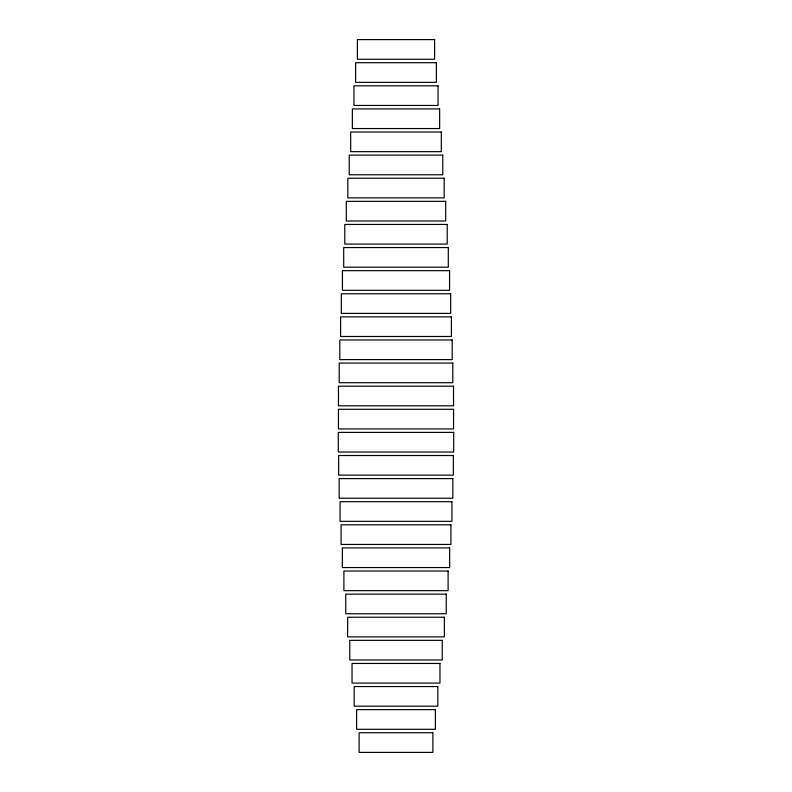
<?xml version="1.0" encoding="UTF-8"?>
<svg xmlns="http://www.w3.org/2000/svg" width="792" height="792" viewBox="0 0 792 792"><rect width="100%" height="100%" fill="white"/><g stroke="black" fill="none" stroke-linecap="round" stroke-linejoin="round"><path stroke-width="1.19" d="M434.61 39.6L357.39 39.6L357.39 59.242L434.61 59.242L434.61 39.6M436.382 62.707L355.618 62.707L355.618 82.348L436.382 82.348L436.382 62.707M438.045 85.813L353.955 85.813L353.955 105.455L438.045 105.455L438.045 85.813M439.639 108.92L352.361 108.92L352.361 128.552L439.639 128.552L439.639 108.92M441.312 132.016L350.688 132.016L350.688 151.658L441.312 151.658L441.312 132.016M442.777 155.123L349.223 155.123L349.223 174.765L442.777 174.765L442.777 155.123M444.163 178.23L347.837 178.23L347.837 197.871L444.163 197.871L444.163 178.23M445.698 201.336L346.302 201.336L346.302 220.978L445.698 220.978L445.698 201.336M447.213 224.443L344.787 224.443L344.787 244.085L447.213 244.085L447.213 224.443M448.312 247.55L343.688 247.55L343.688 267.191L448.312 267.191L448.312 247.55M449.569 270.656L342.431 270.656L342.431 290.298L449.569 290.298L449.569 270.656M450.678 293.763L341.322 293.763L341.322 313.394L450.678 313.394L450.678 293.763M451.39 316.859L340.61 316.859L340.61 336.501L451.39 336.501L451.39 316.859M452.192 339.966L339.808 339.966L339.808 359.608L452.192 359.608L452.192 339.966M452.796 363.073L339.204 363.073L339.204 382.714L452.796 382.714L452.796 363.073M453.529 386.179L338.471 386.179L338.471 405.821L453.529 405.821L453.529 386.179M453.559 409.286L338.441 409.286L338.441 428.927L453.559 428.927L453.559 409.286M453.707 432.392L338.293 432.392L338.293 452.034L453.707 452.034L453.707 432.392M453.341 455.499L338.659 455.499L338.659 475.141L453.341 475.141L453.341 455.499M452.846 478.606L339.154 478.606L339.154 498.237L452.846 498.237L452.846 478.606M451.925 501.702L340.075 501.702L340.075 521.344L451.925 521.344L451.925 501.702M450.915 524.809L341.085 524.809L341.085 544.451L450.915 544.451L450.915 524.809M449.658 547.916L342.342 547.916L342.342 567.557L449.658 567.557L449.658 547.916M448.104 571.022L343.896 571.022L343.896 590.664L448.104 590.664L448.104 571.022M446.252 594.129L345.748 594.129L345.748 613.77L446.252 613.77L446.252 594.129M444.362 617.235L347.638 617.235L347.638 636.877L444.362 636.877L444.362 617.235M442.233 640.342L349.767 640.342L349.767 659.983L442.233 659.983L442.233 640.342M439.966 663.448L352.034 663.448L352.034 683.08L439.966 683.08L439.966 663.448M437.818 686.545L354.182 686.545L354.182 706.187L437.818 706.187L437.818 686.545M435.382 709.652L356.618 709.652L356.618 729.293L435.382 729.293L435.382 709.652M432.877 732.758L359.123 732.758L359.123 752.4L432.877 752.4L432.877 732.758"/></g></svg>
